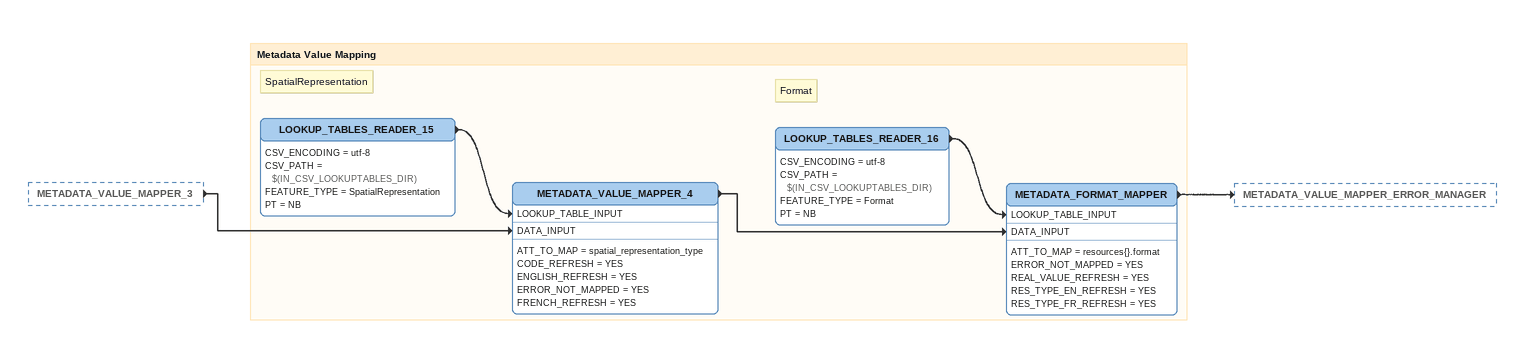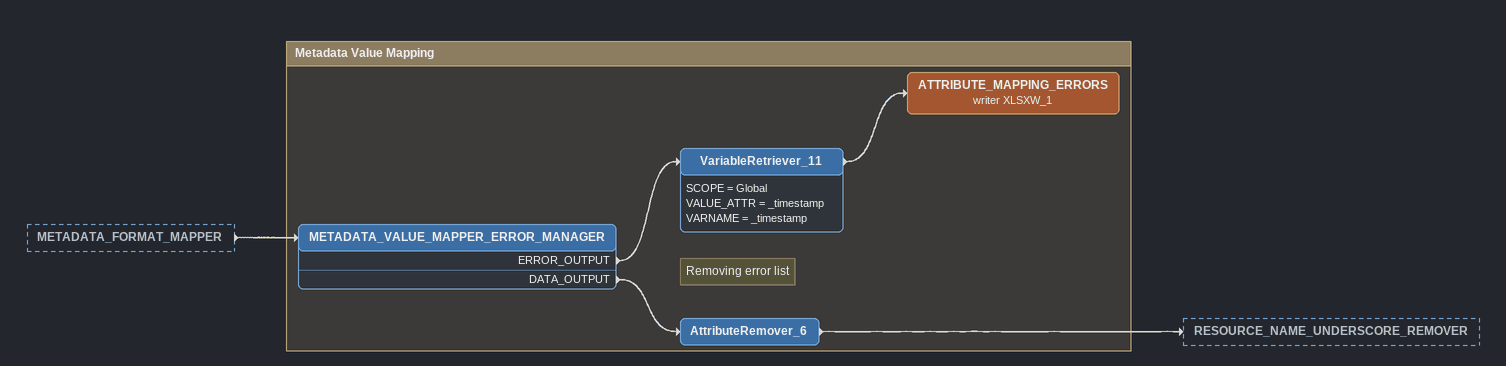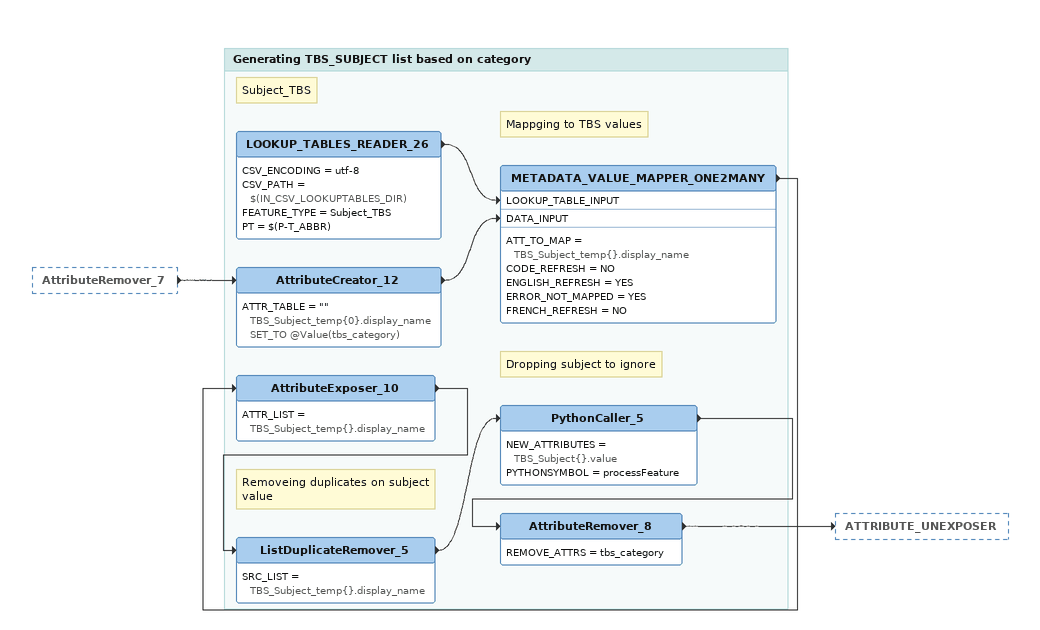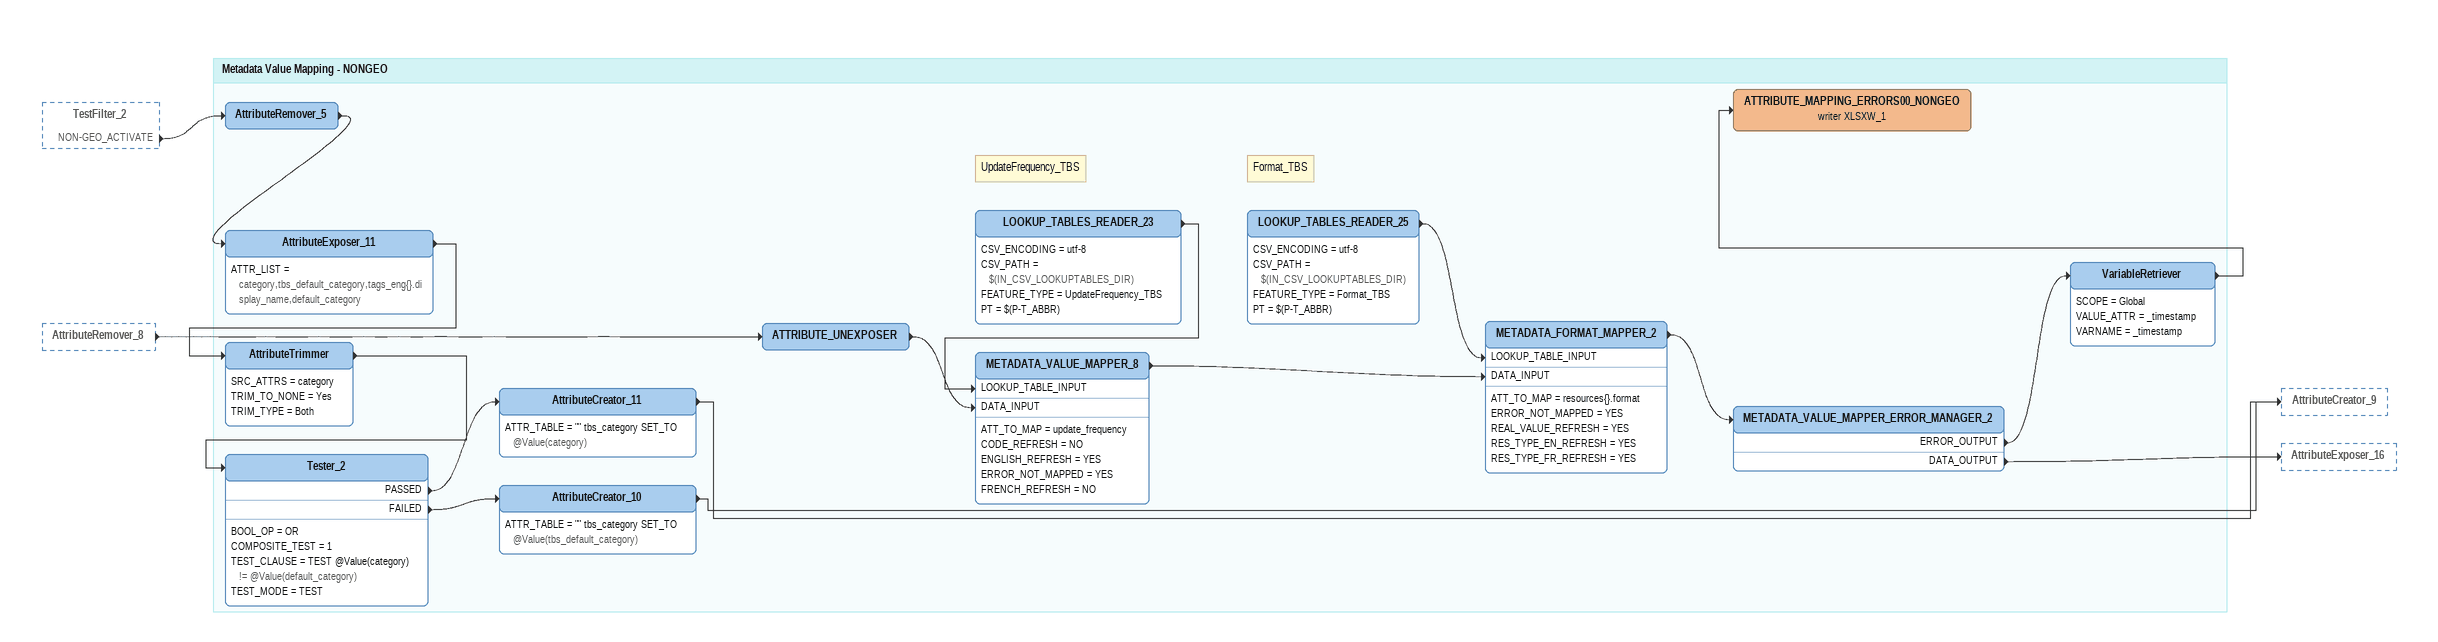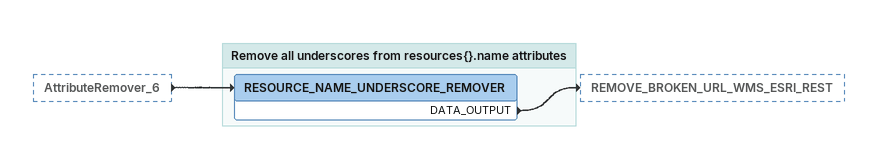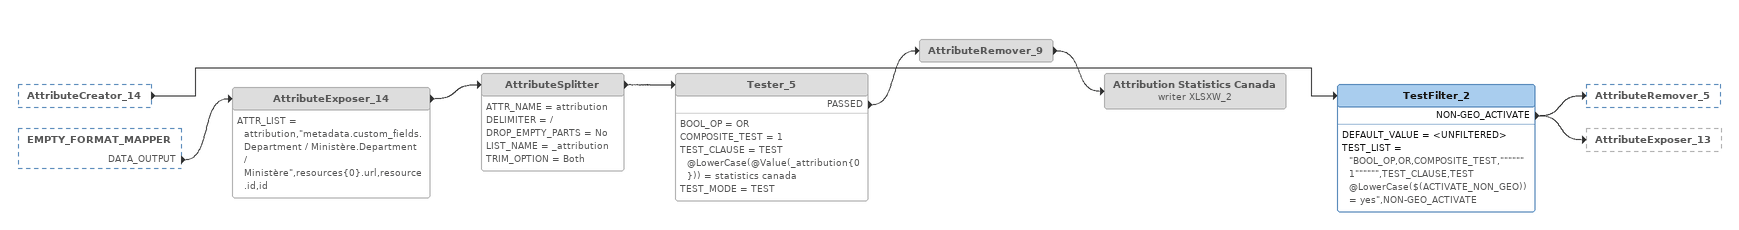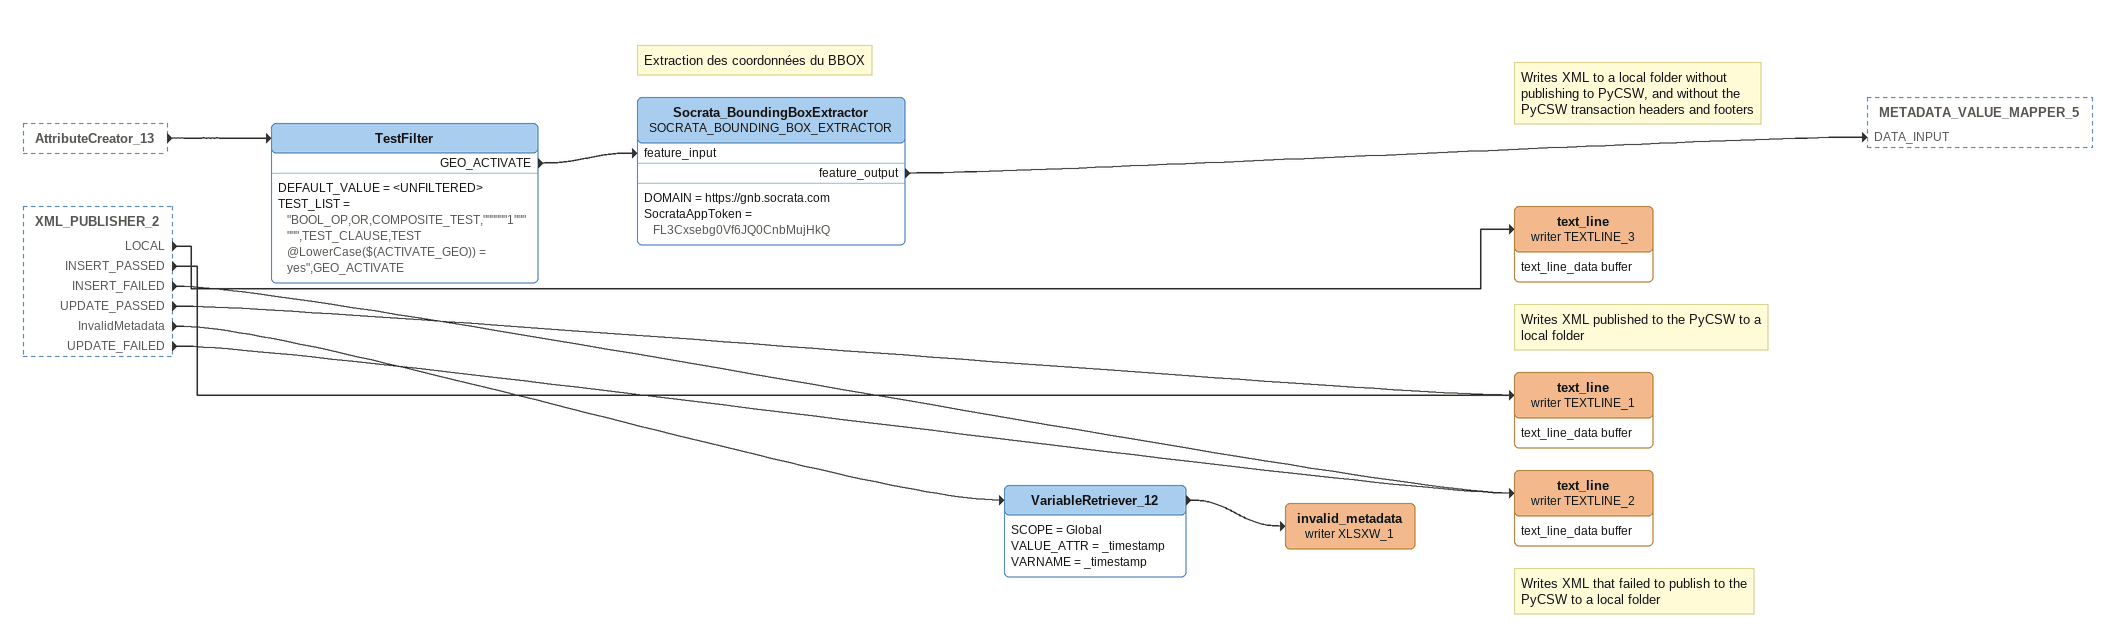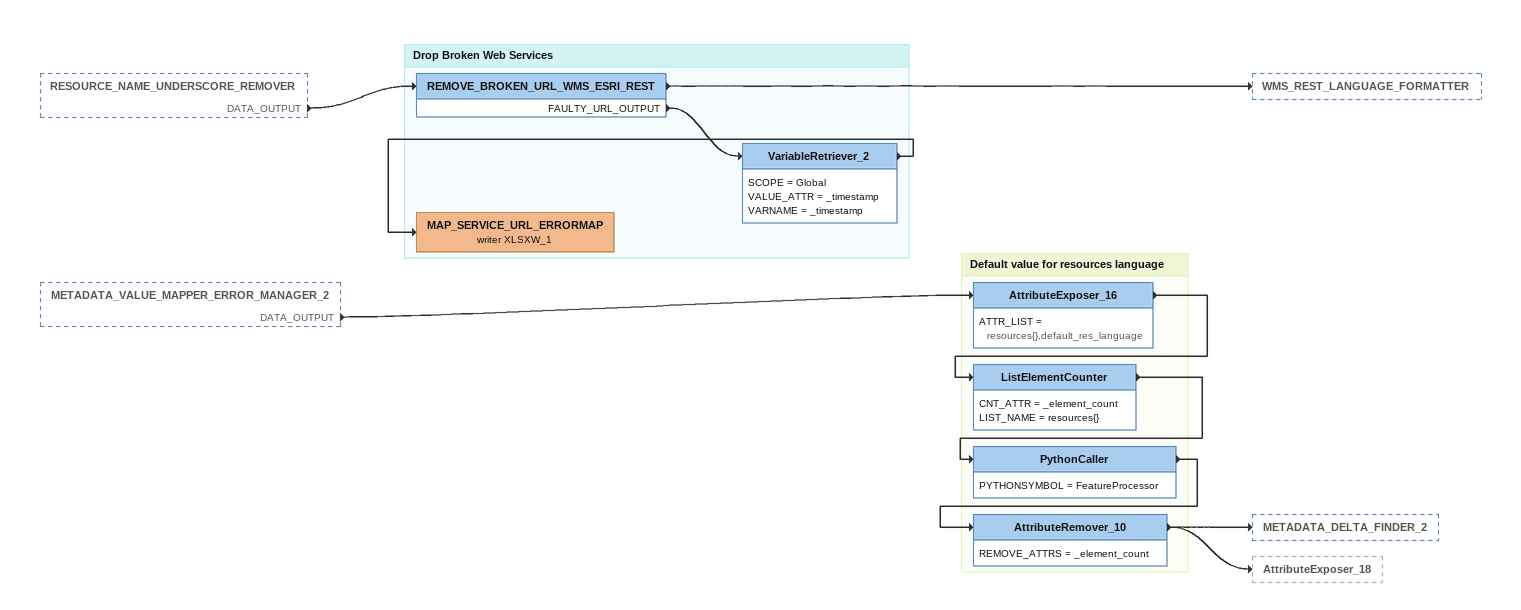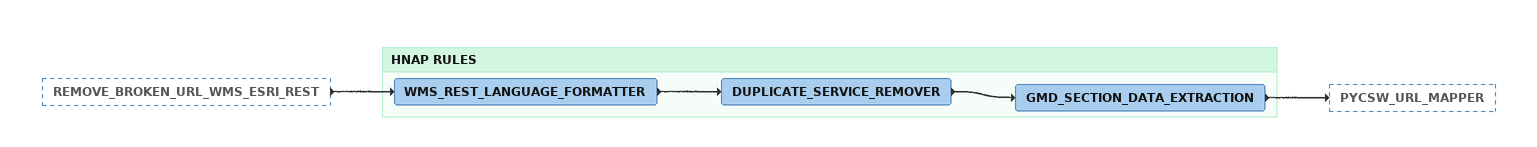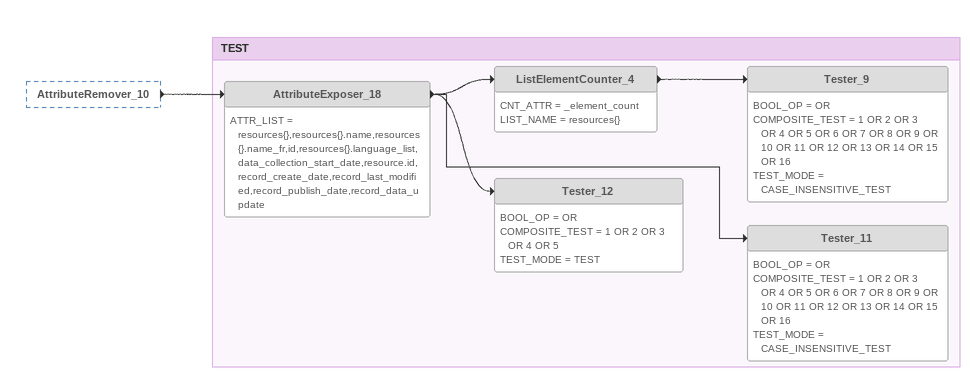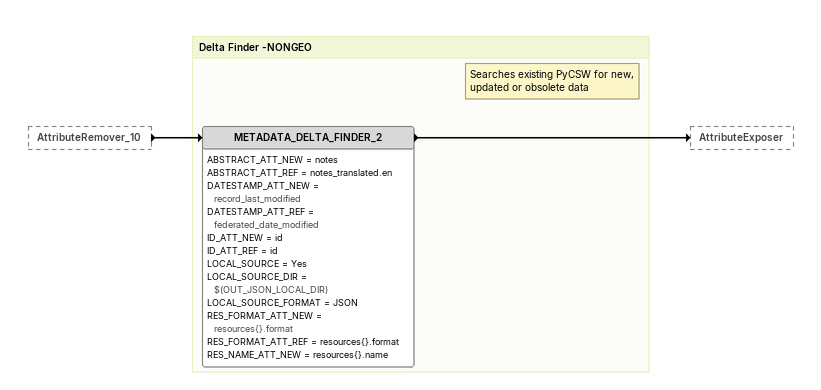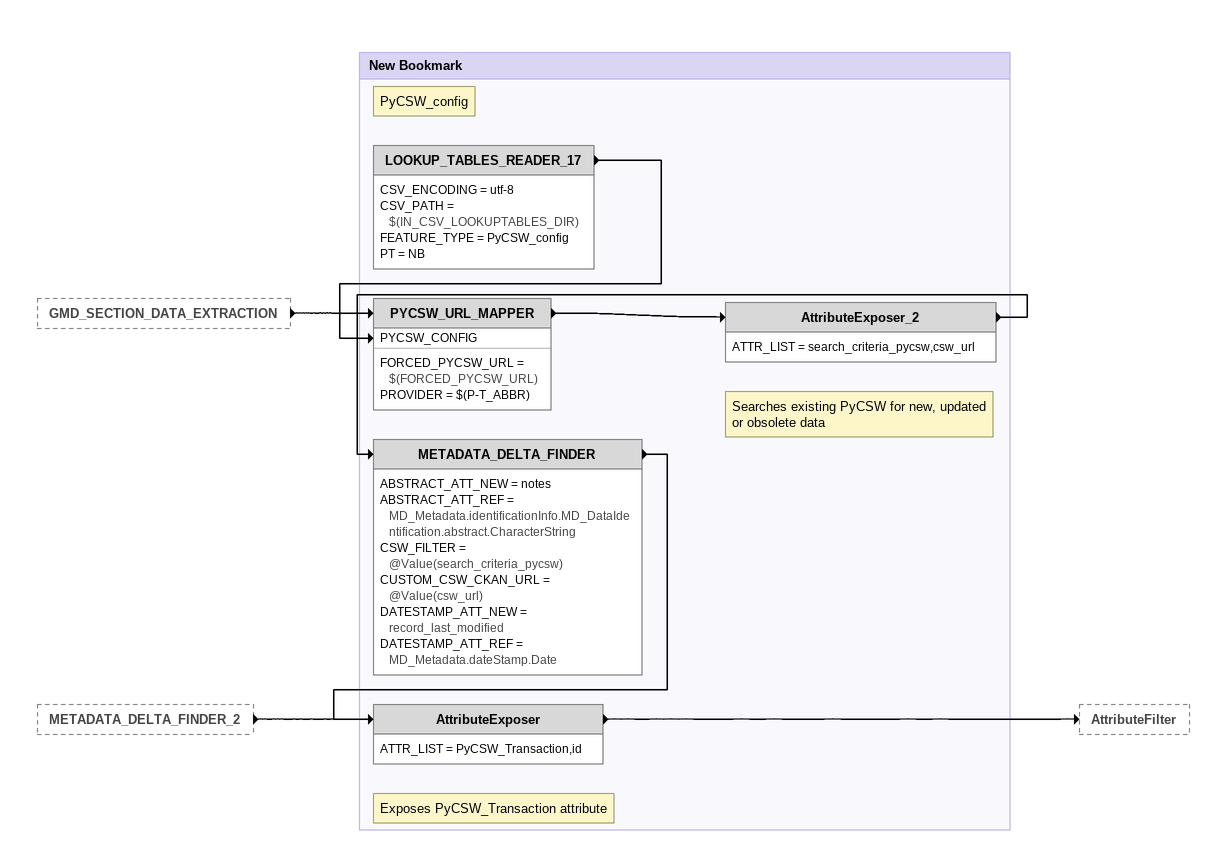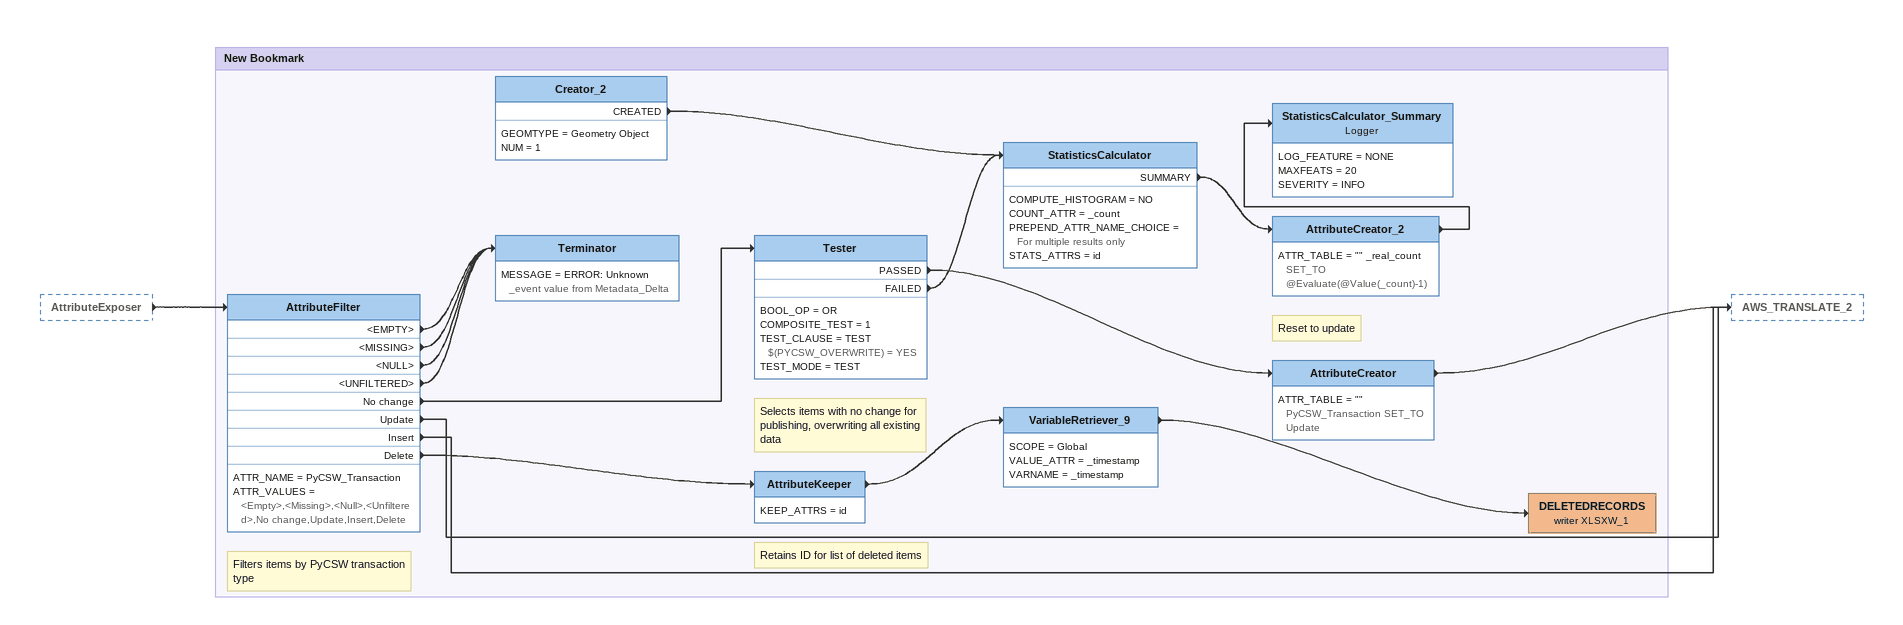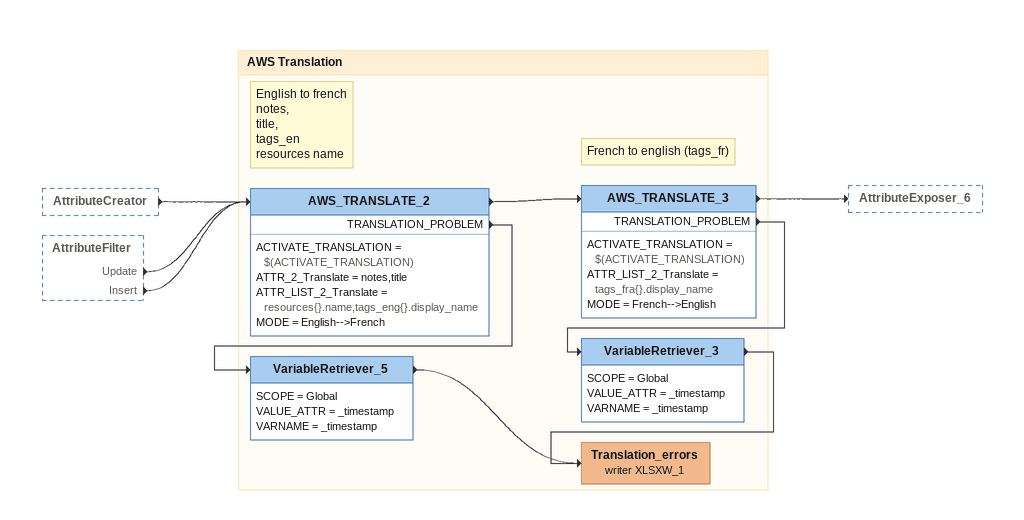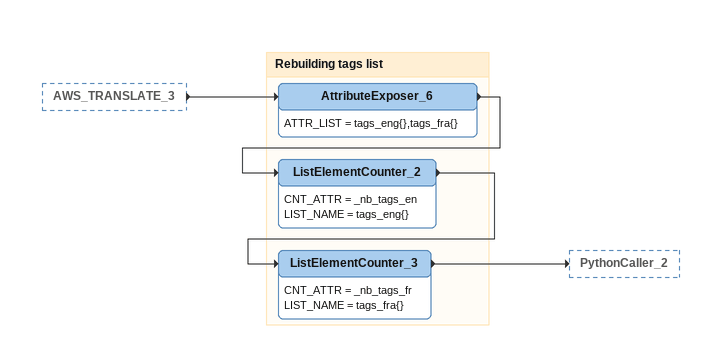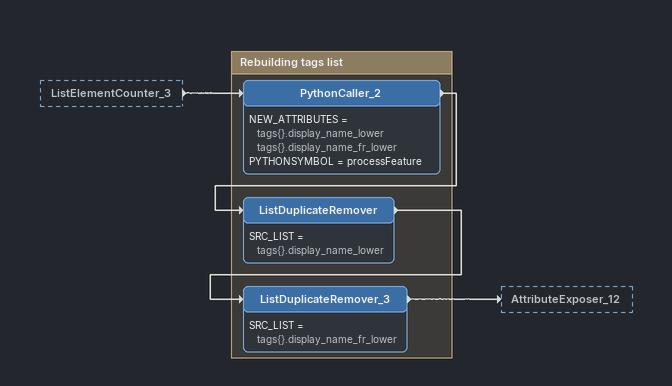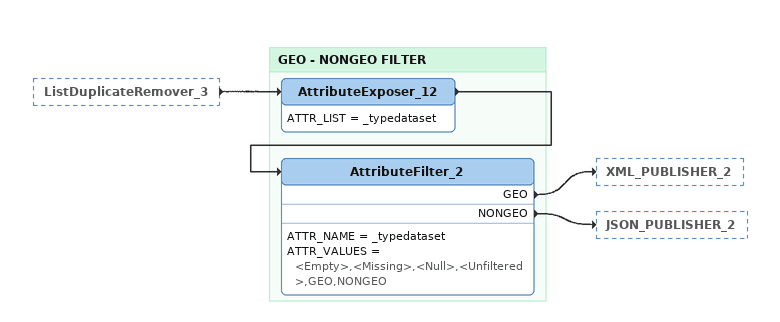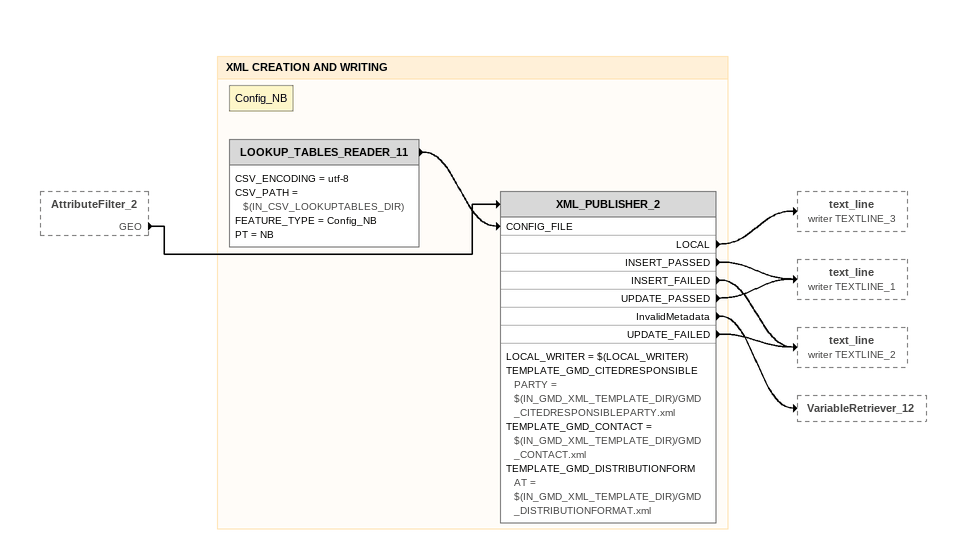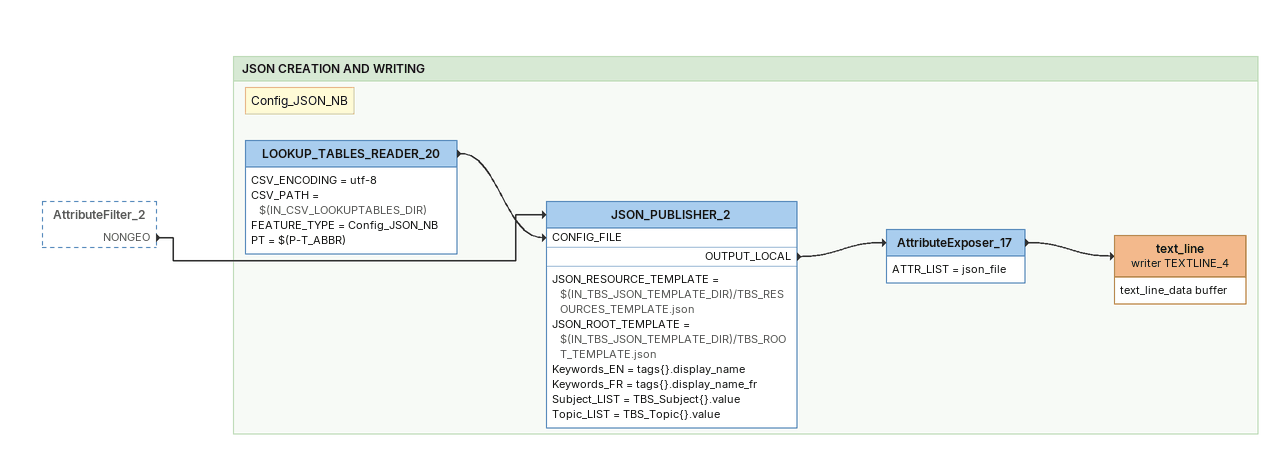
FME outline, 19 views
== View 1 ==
METADATA_VALUE_MAPPER_3 [outside]
    -> METADATA_VALUE_MAPPER_4 [DATA_INPUT]

Bookmark: Metadata Value Mapping
Note: SpatialRepresentation
LOOKUP_TABLES_READER_15
    CSV_ENCODING = utf-8
    CSV_PATH = $(IN_CSV_LOOKUPTABLES_DIR)
    FEATURE_TYPE = SpatialRepresentation
    PT = NB
    -> METADATA_VALUE_MAPPER_4 [LOOKUP_TABLE_INPUT]
METADATA_VALUE_MAPPER_4
    ATT_TO_MAP = spatial_representation_type
    CODE_REFRESH = YES
    ENGLISH_REFRESH = YES
    ERROR_NOT_MAPPED = YES
    FRENCH_REFRESH = YES
    -> METADATA_FORMAT_MAPPER [DATA_INPUT]
Note: Format
LOOKUP_TABLES_READER_16
    CSV_ENCODING = utf-8
    CSV_PATH = $(IN_CSV_LOOKUPTABLES_DIR)
    FEATURE_TYPE = Format
    PT = NB
    -> METADATA_FORMAT_MAPPER [LOOKUP_TABLE_INPUT]
METADATA_FORMAT_MAPPER
    ATT_TO_MAP = resources{}.format
    ERROR_NOT_MAPPED = YES
    REAL_VALUE_REFRESH = YES
    RES_TYPE_EN_REFRESH = YES
    RES_TYPE_FR_REFRESH = YES
    -> METADATA_VALUE_MAPPER_ERROR_MANAGER

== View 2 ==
METADATA_FORMAT_MAPPER [outside]
    -> METADATA_VALUE_MAPPER_ERROR_MANAGER

Bookmark: Metadata Value Mapping
METADATA_VALUE_MAPPER_ERROR_MANAGER
    ERROR_OUTPUT -> VariableRetriever_11
    DATA_OUTPUT -> AttributeRemover_6
VariableRetriever_11
    SCOPE = Global
    VALUE_ATTR = _timestamp
    VARNAME = _timestamp
    -> ATTRIBUTE_MAPPING_ERRORS (writer XLSXW_1)
ATTRIBUTE_MAPPING_ERRORS (writer XLSXW_1)
Note: Removing error list
AttributeRemover_6
    -> RESOURCE_NAME_UNDERSCORE_REMOVER

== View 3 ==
AttributeRemover_7 [outside]
    -> AttributeCreator_12

Bookmark: Generating TBS_SUBJECT list based on category
AttributeCreator_12
    ATTR_TABLE = "" TBS_Subject_temp{0}.display_name SET_TO @Value(tbs_category)
    -> METADATA_VALUE_MAPPER_ONE2MANY [DATA_INPUT]
Note: Subject_TBS
LOOKUP_TABLES_READER_26
    CSV_ENCODING = utf-8
    CSV_PATH = $(IN_CSV_LOOKUPTABLES_DIR)
    FEATURE_TYPE = Subject_TBS
    PT = $(P-T_ABBR)
    -> METADATA_VALUE_MAPPER_ONE2MANY [LOOKUP_TABLE_INPUT]
Note: Mappging to TBS values
METADATA_VALUE_MAPPER_ONE2MANY
    ATT_TO_MAP = TBS_Subject_temp{}.display_name
    CODE_REFRESH = NO
    ENGLISH_REFRESH = YES
    ERROR_NOT_MAPPED = YES
    FRENCH_REFRESH = NO
    -> AttributeExposer_10
AttributeExposer_10
    ATTR_LIST = TBS_Subject_temp{}.display_name
    -> ListDuplicateRemover_5
Note: Removeing duplicates on subject value
ListDuplicateRemover_5
    SRC_LIST = TBS_Subject_temp{}.display_name
    -> PythonCaller_5
Note: Dropping subject to ignore
PythonCaller_5
    NEW_ATTRIBUTES = TBS_Subject{}.value
    PYTHONSYMBOL = processFeature
    -> AttributeRemover_8
AttributeRemover_8
    REMOVE_ATTRS = tbs_category
    -> ATTRIBUTE_UNEXPOSER

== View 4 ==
TestFilter_2 [outside]
    NON-GEO_ACTIVATE -> AttributeRemover_5
AttributeRemover_8 [outside]
    -> ATTRIBUTE_UNEXPOSER

Bookmark: Metadata Value Mapping - NONGEO
AttributeRemover_5
    -> AttributeExposer_11
AttributeExposer_11
    ATTR_LIST = category,tbs_default_category,tags_eng{}.display_name,default_category
    -> AttributeTrimmer
AttributeTrimmer
    SRC_ATTRS = category
    TRIM_TO_NONE = Yes
    TRIM_TYPE = Both
    -> Tester_2
Tester_2
    BOOL_OP = OR
    COMPOSITE_TEST = 1
    TEST_CLAUSE = TEST @Value(category) != @Value(default_category)
    TEST_MODE = TEST
    PASSED -> AttributeCreator_11
    FAILED -> AttributeCreator_10
AttributeCreator_11
    ATTR_TABLE = "" tbs_category SET_TO @Value(category)
    -> AttributeCreator_9
AttributeCreator_10
    ATTR_TABLE = "" tbs_category SET_TO @Value(tbs_default_category)
    -> AttributeCreator_9
ATTRIBUTE_UNEXPOSER
    -> METADATA_VALUE_MAPPER_8 [DATA_INPUT]
Note: UpdateFrequency_TBS
LOOKUP_TABLES_READER_23
    CSV_ENCODING = utf-8
    CSV_PATH = $(IN_CSV_LOOKUPTABLES_DIR)
    FEATURE_TYPE = UpdateFrequency_TBS
    PT = $(P-T_ABBR)
    -> METADATA_VALUE_MAPPER_8 [LOOKUP_TABLE_INPUT]
METADATA_VALUE_MAPPER_8
    ATT_TO_MAP = update_frequency
    CODE_REFRESH = NO
    ENGLISH_REFRESH = YES
    ERROR_NOT_MAPPED = YES
    FRENCH_REFRESH = NO
    -> METADATA_FORMAT_MAPPER_2 [DATA_INPUT]
Note: Format_TBS
LOOKUP_TABLES_READER_25
    CSV_ENCODING = utf-8
    CSV_PATH = $(IN_CSV_LOOKUPTABLES_DIR)
    FEATURE_TYPE = Format_TBS
    PT = $(P-T_ABBR)
    -> METADATA_FORMAT_MAPPER_2 [LOOKUP_TABLE_INPUT]
METADATA_FORMAT_MAPPER_2
    ATT_TO_MAP = resources{}.format
    ERROR_NOT_MAPPED = YES
    REAL_VALUE_REFRESH = YES
    RES_TYPE_EN_REFRESH = YES
    RES_TYPE_FR_REFRESH = YES
    -> METADATA_VALUE_MAPPER_ERROR_MANAGER_2
METADATA_VALUE_MAPPER_ERROR_MANAGER_2
    ERROR_OUTPUT -> VariableRetriever
    DATA_OUTPUT -> AttributeExposer_16
VariableRetriever
    SCOPE = Global
    VALUE_ATTR = _timestamp
    VARNAME = _timestamp
    -> ATTRIBUTE_MAPPING_ERRORS00_NONGEO (writer XLSXW_1)
ATTRIBUTE_MAPPING_ERRORS00_NONGEO (writer XLSXW_1)

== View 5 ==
AttributeRemover_6 [outside]
    -> RESOURCE_NAME_UNDERSCORE_REMOVER

Bookmark: Remove all underscores from resources{}.name attributes
RESOURCE_NAME_UNDERSCORE_REMOVER
    DATA_OUTPUT -> REMOVE_BROKEN_URL_WMS_ESRI_REST

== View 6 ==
AttributeCreator_14 [outside]
    -> TestFilter_2
EMPTY_FORMAT_MAPPER [outside]
    DATA_OUTPUT -> AttributeExposer_14
AttributeExposer_14 [off]
    ATTR_LIST = attribution,"metadata.custom_fields.Department / Ministère.Department / Ministère",resources{0}.url,resource.id,id
    -> AttributeSplitter
AttributeSplitter [off]
    ATTR_NAME = attribution
    DELIMITER = /
    DROP_EMPTY_PARTS = No
    LIST_NAME = _attribution
    TRIM_OPTION = Both
    -> Tester_5
Tester_5 [off]
    BOOL_OP = OR
    COMPOSITE_TEST = 1
    TEST_CLAUSE = TEST @LowerCase(@Value(_attribution{0})) = statistics canada
    TEST_MODE = TEST
    PASSED -> AttributeRemover_9
AttributeRemover_9 [off]
    -> Attribution Statistics Canada (writer XLSXW_2)
Attribution Statistics Canada (writer XLSXW_2) [off]
TestFilter_2
    DEFAULT_VALUE = <UNFILTERED>
    TEST_LIST = "BOOL_OP,OR,COMPOSITE_TEST,""""""1"""""",TEST_CLAUSE,TEST @LowerCase($(ACTIVATE_NON_GEO)) = yes",NON-GEO_ACTIVATE
    NON-GEO_ACTIVATE -> AttributeRemover_5
    NON-GEO_ACTIVATE -> AttributeExposer_13

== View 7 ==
AttributeCreator_13 [outside]
    -> TestFilter
XML_PUBLISHER_2 [outside]
    LOCAL -> text_line (writer TEXTLINE_3)
    INSERT_PASSED -> text_line (writer TEXTLINE_1)
    INSERT_FAILED -> text_line (writer TEXTLINE_2)
    UPDATE_PASSED -> text_line (writer TEXTLINE_1)
    InvalidMetadata -> VariableRetriever_12
    UPDATE_FAILED -> text_line (writer TEXTLINE_2)
TestFilter
    DEFAULT_VALUE = <UNFILTERED>
    TEST_LIST = "BOOL_OP,OR,COMPOSITE_TEST,""""""1"""""",TEST_CLAUSE,TEST @LowerCase($(ACTIVATE_GEO)) = yes",GEO_ACTIVATE
    GEO_ACTIVATE -> Socrata_BoundingBoxExtractor [feature_input]
Note: Extraction des coordonnées du BBOX
Socrata_BoundingBoxExtractor: SOCRATA_BOUNDING_BOX_EXTRACTOR
    DOMAIN = https://gnb.socrata.com
    SocrataAppToken = FL3Cxsebg0Vf6JQ0CnbMujHkQ
    feature_output -> METADATA_VALUE_MAPPER_5 [DATA_INPUT]
Note: Writes XML to a local folder without publishing to PyCSW, and without the PyCSW transaction headers and footers
text_line (writer TEXTLINE_3)
    attributes: text_line_data buffer
Note: Writes XML published to the PyCSW to a local folder
text_line (writer TEXTLINE_1)
    attributes: text_line_data buffer
Note: Writes XML that failed to publish to the PyCSW to a local folder
text_line (writer TEXTLINE_2)
    attributes: text_line_data buffer
VariableRetriever_12
    SCOPE = Global
    VALUE_ATTR = _timestamp
    VARNAME = _timestamp
    -> invalid_metadata (writer XLSXW_1)
invalid_metadata (writer XLSXW_1)

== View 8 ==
RESOURCE_NAME_UNDERSCORE_REMOVER [outside]
    DATA_OUTPUT -> REMOVE_BROKEN_URL_WMS_ESRI_REST
METADATA_VALUE_MAPPER_ERROR_MANAGER_2 [outside]
    DATA_OUTPUT -> AttributeExposer_16

Bookmark: Drop Broken Web Services
REMOVE_BROKEN_URL_WMS_ESRI_REST
    -> WMS_REST_LANGUAGE_FORMATTER
    FAULTY_URL_OUTPUT -> VariableRetriever_2
VariableRetriever_2
    SCOPE = Global
    VALUE_ATTR = _timestamp
    VARNAME = _timestamp
    -> MAP_SERVICE_URL_ERRORMAP (writer XLSXW_1)
MAP_SERVICE_URL_ERRORMAP (writer XLSXW_1)

Bookmark: Default value for resources language
AttributeExposer_16
    ATTR_LIST = resources{},default_res_language
    -> ListElementCounter
ListElementCounter
    CNT_ATTR = _element_count
    LIST_NAME = resources{}
    -> PythonCaller
PythonCaller
    PYTHONSYMBOL = FeatureProcessor
    -> AttributeRemover_10
AttributeRemover_10
    REMOVE_ATTRS = _element_count
    -> METADATA_DELTA_FINDER_2
    -> AttributeExposer_18

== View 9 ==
REMOVE_BROKEN_URL_WMS_ESRI_REST [outside]
    -> WMS_REST_LANGUAGE_FORMATTER

Bookmark: HNAP RULES
WMS_REST_LANGUAGE_FORMATTER
    -> DUPLICATE_SERVICE_REMOVER
DUPLICATE_SERVICE_REMOVER
    -> GMD_SECTION_DATA_EXTRACTION
GMD_SECTION_DATA_EXTRACTION
    -> PYCSW_URL_MAPPER

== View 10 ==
AttributeRemover_10 [outside]
    -> AttributeExposer_18

Bookmark: TEST
AttributeExposer_18 [off]
    ATTR_LIST = resources{},resources{}.name,resources{}.name_fr,id,resources{}.language_list,data_collection_start_date,resource.id,record_create_date,record_last_modified,record_publish_date,record_data_update
    -> ListElementCounter_4
    -> Tester_11
    -> Tester_12
ListElementCounter_4 [off]
    CNT_ATTR = _element_count
    LIST_NAME = resources{}
    -> Tester_9
Tester_9 [off]
    BOOL_OP = OR
    COMPOSITE_TEST = 1 OR 2 OR 3 OR 4 OR 5 OR 6 OR 7 OR 8 OR 9 OR 10 OR 11 OR 12 OR 13 OR 14 OR 15 OR 16
    TEST_MODE = CASE_INSENSITIVE_TEST
Tester_11 [off]
    BOOL_OP = OR
    COMPOSITE_TEST = 1 OR 2 OR 3 OR 4 OR 5 OR 6 OR 7 OR 8 OR 9 OR 10 OR 11 OR 12 OR 13 OR 14 OR 15 OR 16
    TEST_MODE = CASE_INSENSITIVE_TEST
Tester_12 [off]
    BOOL_OP = OR
    COMPOSITE_TEST = 1 OR 2 OR 3 OR 4 OR 5
    TEST_MODE = TEST

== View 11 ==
AttributeRemover_10 [outside]
    -> METADATA_DELTA_FINDER_2

Bookmark: Delta Finder -NONGEO
Note: Searches existing PyCSW for new, updated or obsolete data
METADATA_DELTA_FINDER_2
    ABSTRACT_ATT_NEW = notes
    ABSTRACT_ATT_REF = notes_translated.en
    DATESTAMP_ATT_NEW = record_last_modified
    DATESTAMP_ATT_REF = federated_date_modified
    ID_ATT_NEW = id
    ID_ATT_REF = id
    LOCAL_SOURCE = Yes
    LOCAL_SOURCE_DIR = $(OUT_JSON_LOCAL_DIR)
    LOCAL_SOURCE_FORMAT = JSON
    RES_FORMAT_ATT_NEW = resources{}.format
    RES_FORMAT_ATT_REF = resources{}.format
    RES_NAME_ATT_NEW = resources{}.name
    -> AttributeExposer

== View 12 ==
GMD_SECTION_DATA_EXTRACTION [outside]
    -> PYCSW_URL_MAPPER
METADATA_DELTA_FINDER_2 [outside]
    -> AttributeExposer

Bookmark: New Bookmark
Note: PyCSW_config
LOOKUP_TABLES_READER_17
    CSV_ENCODING = utf-8
    CSV_PATH = $(IN_CSV_LOOKUPTABLES_DIR)
    FEATURE_TYPE = PyCSW_config
    PT = NB
    -> PYCSW_URL_MAPPER [PYCSW_CONFIG]
PYCSW_URL_MAPPER
    FORCED_PYCSW_URL = $(FORCED_PYCSW_URL)
    PROVIDER = $(P-T_ABBR)
    -> AttributeExposer_2
AttributeExposer_2
    ATTR_LIST = search_criteria_pycsw,csw_url
    -> METADATA_DELTA_FINDER
Note: Searches existing PyCSW for new, updated or obsolete data
METADATA_DELTA_FINDER
    ABSTRACT_ATT_NEW = notes
    ABSTRACT_ATT_REF = MD_Metadata.identificationInfo.MD_DataIdentification.abstract.CharacterString
    CSW_FILTER = @Value(search_criteria_pycsw)
    CUSTOM_CSW_CKAN_URL = @Value(csw_url)
    DATESTAMP_ATT_NEW = record_last_modified
    DATESTAMP_ATT_REF = MD_Metadata.dateStamp.Date
    -> AttributeExposer
Note: Exposes PyCSW_Transaction attribute
AttributeExposer
    ATTR_LIST = PyCSW_Transaction,id
    -> AttributeFilter

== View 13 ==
AttributeExposer [outside]
    -> AttributeFilter

Bookmark: New Bookmark
Note: Filters items by PyCSW transaction type
AttributeFilter
    ATTR_NAME = PyCSW_Transaction
    ATTR_VALUES = <Empty>,<Missing>,<Null>,<Unfiltered>,No change,Update,Insert,Delete
    <EMPTY> -> Terminator
    <MISSING> -> Terminator
    <NULL> -> Terminator
    <UNFILTERED> -> Terminator
    No change -> Tester
    Update -> AWS_TRANSLATE_2
    Insert -> AWS_TRANSLATE_2
    Delete -> AttributeKeeper
Terminator
    MESSAGE = ERROR: Unknown _event value from Metadata_Delta
Note: Selects items with no change for publishing, overwriting all existing data
Tester
    BOOL_OP = OR
    COMPOSITE_TEST = 1
    TEST_CLAUSE = TEST $(PYCSW_OVERWRITE) = YES
    TEST_MODE = TEST
    PASSED -> AttributeCreator
    FAILED -> StatisticsCalculator
Note: Reset to update
AttributeCreator
    ATTR_TABLE = "" PyCSW_Transaction SET_TO Update
    -> AWS_TRANSLATE_2
Note: Retains ID for list of deleted items
AttributeKeeper
    KEEP_ATTRS = id
    -> VariableRetriever_9
VariableRetriever_9
    SCOPE = Global
    VALUE_ATTR = _timestamp
    VARNAME = _timestamp
    -> DELETEDRECORDS (writer XLSXW_1)
DELETEDRECORDS (writer XLSXW_1)
Creator_2
    GEOMTYPE = Geometry Object
    NUM = 1
    CREATED -> StatisticsCalculator
StatisticsCalculator
    COMPUTE_HISTOGRAM = NO
    COUNT_ATTR = _count
    PREPEND_ATTR_NAME_CHOICE = For multiple results only
    STATS_ATTRS = id
    SUMMARY -> AttributeCreator_2
AttributeCreator_2
    ATTR_TABLE = "" _real_count SET_TO @Evaluate(@Value(_count)-1)
    -> StatisticsCalculator_Summary
StatisticsCalculator_Summary: Logger
    LOG_FEATURE = NONE
    MAXFEATS = 20
    SEVERITY = INFO

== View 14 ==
AttributeCreator [outside]
    -> AWS_TRANSLATE_2
AttributeFilter [outside]
    Update -> AWS_TRANSLATE_2
    Insert -> AWS_TRANSLATE_2

Bookmark: AWS Translation
Note: English to french / notes, / title, / tags_en / resources name
AWS_TRANSLATE_2
    ACTIVATE_TRANSLATION = $(ACTIVATE_TRANSLATION)
    ATTR_2_Translate = notes,title
    ATTR_LIST_2_Translate = resources{}.name,tags_eng{}.display_name
    MODE = English-->French
    -> AWS_TRANSLATE_3
    TRANSLATION_PROBLEM -> VariableRetriever_5
Note: French to english (tags_fr)
AWS_TRANSLATE_3
    ACTIVATE_TRANSLATION = $(ACTIVATE_TRANSLATION)
    ATTR_LIST_2_Translate = tags_fra{}.display_name
    MODE = French-->English
    -> AttributeExposer_6
    TRANSLATION_PROBLEM -> VariableRetriever_3
VariableRetriever_3
    SCOPE = Global
    VALUE_ATTR = _timestamp
    VARNAME = _timestamp
    -> Translation_errors (writer XLSXW_1)
VariableRetriever_5
    SCOPE = Global
    VALUE_ATTR = _timestamp
    VARNAME = _timestamp
    -> Translation_errors (writer XLSXW_1)
Translation_errors (writer XLSXW_1)

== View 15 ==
AWS_TRANSLATE_3 [outside]
    -> AttributeExposer_6

Bookmark: Rebuilding tags list
AttributeExposer_6
    ATTR_LIST = tags_eng{},tags_fra{}
    -> ListElementCounter_2
ListElementCounter_2
    CNT_ATTR = _nb_tags_en
    LIST_NAME = tags_eng{}
    -> ListElementCounter_3
ListElementCounter_3
    CNT_ATTR = _nb_tags_fr
    LIST_NAME = tags_fra{}
    -> PythonCaller_2

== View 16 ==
ListElementCounter_3 [outside]
    -> PythonCaller_2

Bookmark: Rebuilding tags list
PythonCaller_2
    NEW_ATTRIBUTES = tags{}.display_name_lower tags{}.display_name_fr_lower
    PYTHONSYMBOL = processFeature
    -> ListDuplicateRemover
ListDuplicateRemover
    SRC_LIST = tags{}.display_name_lower
    -> ListDuplicateRemover_3
ListDuplicateRemover_3
    SRC_LIST = tags{}.display_name_fr_lower
    -> AttributeExposer_12

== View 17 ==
ListDuplicateRemover_3 [outside]
    -> AttributeExposer_12

Bookmark: GEO - NONGEO FILTER
AttributeExposer_12
    ATTR_LIST = _typedataset
    -> AttributeFilter_2
AttributeFilter_2
    ATTR_NAME = _typedataset
    ATTR_VALUES = <Empty>,<Missing>,<Null>,<Unfiltered>,GEO,NONGEO
    GEO -> XML_PUBLISHER_2
    NONGEO -> JSON_PUBLISHER_2

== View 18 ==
AttributeFilter_2 [outside]
    GEO -> XML_PUBLISHER_2

Bookmark: XML CREATION AND WRITING
Note: Config_NB
LOOKUP_TABLES_READER_11
    CSV_ENCODING = utf-8
    CSV_PATH = $(IN_CSV_LOOKUPTABLES_DIR)
    FEATURE_TYPE = Config_NB
    PT = NB
    -> XML_PUBLISHER_2 [CONFIG_FILE]
XML_PUBLISHER_2
    LOCAL_WRITER = $(LOCAL_WRITER)
    TEMPLATE_GMD_CITEDRESPONSIBLEPARTY = $(IN_GMD_XML_TEMPLATE_DIR)/GMD_CITEDRESPONSIBLEPARTY.xml
    TEMPLATE_GMD_CONTACT = $(IN_GMD_XML_TEMPLATE_DIR)/GMD_CONTACT.xml
    TEMPLATE_GMD_DISTRIBUTIONFORMAT = $(IN_GMD_XML_TEMPLATE_DIR)/GMD_DISTRIBUTIONFORMAT.xml
    LOCAL -> text_line (writer TEXTLINE_3)
    INSERT_PASSED -> text_line (writer TEXTLINE_1)
    INSERT_FAILED -> text_line (writer TEXTLINE_2)
    UPDATE_PASSED -> text_line (writer TEXTLINE_1)
    InvalidMetadata -> VariableRetriever_12
    UPDATE_FAILED -> text_line (writer TEXTLINE_2)

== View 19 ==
AttributeFilter_2 [outside]
    NONGEO -> JSON_PUBLISHER_2

Bookmark: JSON CREATION AND WRITING
Note: Config_JSON_NB
LOOKUP_TABLES_READER_20
    CSV_ENCODING = utf-8
    CSV_PATH = $(IN_CSV_LOOKUPTABLES_DIR)
    FEATURE_TYPE = Config_JSON_NB
    PT = $(P-T_ABBR)
    -> JSON_PUBLISHER_2 [CONFIG_FILE]
JSON_PUBLISHER_2
    JSON_RESOURCE_TEMPLATE = $(IN_TBS_JSON_TEMPLATE_DIR)/TBS_RESOURCES_TEMPLATE.json
    JSON_ROOT_TEMPLATE = $(IN_TBS_JSON_TEMPLATE_DIR)/TBS_ROOT_TEMPLATE.json
    Keywords_EN = tags{}.display_name
    Keywords_FR = tags{}.display_name_fr
    Subject_LIST = TBS_Subject{}.value
    Topic_LIST = TBS_Topic{}.value
    OUTPUT_LOCAL -> AttributeExposer_17
AttributeExposer_17
    ATTR_LIST = json_file
    -> text_line (writer TEXTLINE_4)
text_line (writer TEXTLINE_4)
    attributes: text_line_data buffer
